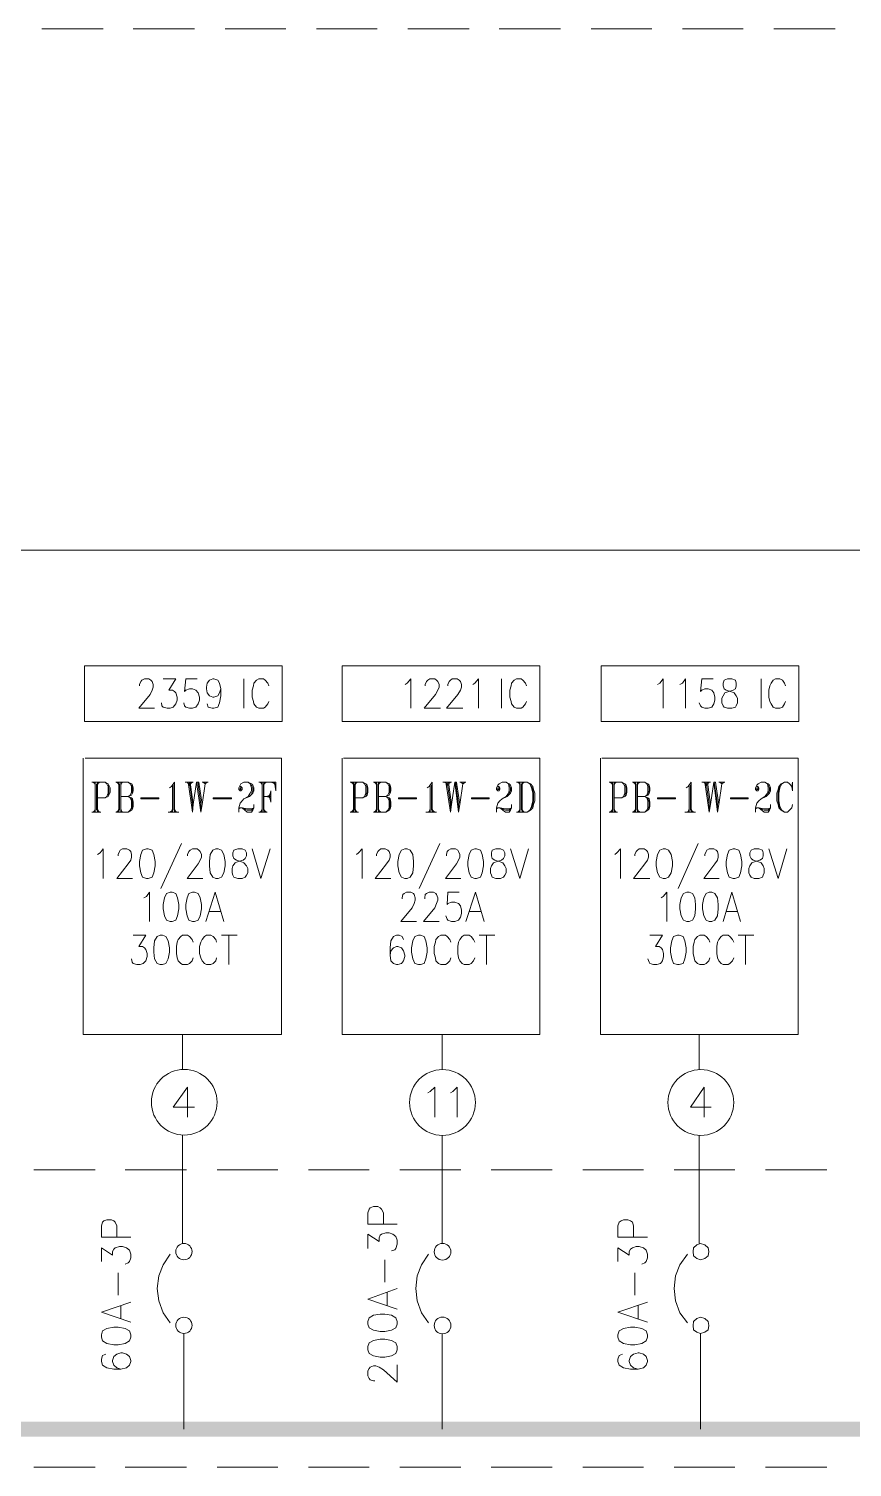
# Model space of a CAD drawing. Header units: inches. Extents: x 0.9 to 46, y 0.8 to 32.4.
# Drawn here: x 9.508 to 11.702, y 10.31 to 14.145 of the extents above; entities that cross this region are included whole.
import ezdxf

# ---------------------------------------------------------------- set-up
doc = ezdxf.new("R2010")
doc.units = ezdxf.units.IN
doc.header["$MEASUREMENT"] = 0
doc.layers.add('PDF_Geometry', color=7, linetype='Continuous')
doc.layers.add('PDF_Solid Fills', color=7, linetype='Continuous')

msp = doc.modelspace()

# ---------------------------------------------------------------- linework, layer by layer
at = {"layer": 'PDF_Geometry', "lineweight": 9}
for points in [[(9.7065, 14.1448), (9.5432, 14.1448)], [(9.9498, 14.1448), (9.7865, 14.1448)], [(10.1931, 14.1448), (10.0315, 14.1448)], [(10.4365, 14.1448), (10.2748, 14.1448)], [(10.6815, 14.1448), (10.5181, 14.1448)], [(10.9248, 14.1448), (10.7615, 14.1448)], [(11.1681, 14.1448), (11.0065, 14.1448)], [(11.4115, 14.1448), (11.2498, 14.1448)], [(11.6565, 14.1448), (11.4931, 14.1448)], [(9.8032, 12.3931), (9.8032, 12.3965), (9.8065, 12.4048), (9.8098, 12.4081), (9.8165, 12.4114), (9.8282, 12.4114), (9.8331, 12.4081), (9.8365, 12.4048), (9.8398, 12.3965), (9.8398, 12.3898), (9.8365, 12.3815), (9.8315, 12.3698), (9.8015, 12.3331), (9.8432, 12.3331)], [(9.8665, 12.4114), (9.8998, 12.4114), (9.8815, 12.3815), (9.8915, 12.3815), (9.8965, 12.3781), (9.8998, 12.3748), (9.9031, 12.3631), (9.9031, 12.3548), (9.8998, 12.3448), (9.8932, 12.3364), (9.8848, 12.3331), (9.8765, 12.3331), (9.8665, 12.3364), (9.8631, 12.3398), (9.8615, 12.3481)], [(9.9565, 12.4114), (9.9265, 12.4114), (9.9232, 12.3781), (9.9265, 12.3815), (9.9365, 12.3848), (9.9448, 12.3848), (9.9531, 12.3815), (9.9598, 12.3748), (9.9632, 12.3631), (9.9632, 12.3548), (9.9598, 12.3448), (9.9531, 12.3364), (9.9448, 12.3331), (9.9365, 12.3331), (9.9265, 12.3364), (9.9232, 12.3398), (9.9215, 12.3481)], [(10.0198, 12.3848), (10.0165, 12.3748), (10.0115, 12.3664), (10.0015, 12.3631), (9.9982, 12.3631), (9.9898, 12.3664), (9.9832, 12.3748), (9.9815, 12.3848), (9.9815, 12.3898), (9.9832, 12.3998), (9.9898, 12.4081), (9.9982, 12.4114), (10.0015, 12.4114), (10.0115, 12.4081), (10.0165, 12.3998), (10.0198, 12.3848), (10.0198, 12.3664), (10.0165, 12.3481), (10.0115, 12.3364), (10.0015, 12.3331), (9.9965, 12.3331), (9.9865, 12.3364), (9.9832, 12.3448)], [(10.0815, 12.4114), (10.0815, 12.3331)], [(10.1482, 12.3931), (10.1448, 12.3998), (10.1382, 12.4081), (10.1332, 12.4114), (10.1215, 12.4114), (10.1148, 12.4081), (10.1081, 12.3998), (10.1065, 12.3931), (10.1032, 12.3815), (10.1032, 12.3631), (10.1065, 12.3514), (10.1081, 12.3448), (10.1148, 12.3364), (10.1215, 12.3331), (10.1332, 12.3331), (10.1382, 12.3364), (10.1448, 12.3448), (10.1482, 12.3514)], [(10.5115, 12.3965), (10.5165, 12.3998), (10.5265, 12.4114), (10.5265, 12.3331)], [(10.5648, 12.3931), (10.5648, 12.3965), (10.5681, 12.4048), (10.5715, 12.4081), (10.5765, 12.4114), (10.5898, 12.4114), (10.5948, 12.4081), (10.5981, 12.4048), (10.6015, 12.3965), (10.6015, 12.3898), (10.5981, 12.3815), (10.5915, 12.3698), (10.5615, 12.3331), (10.6048, 12.3331)], [(10.6248, 12.3931), (10.6248, 12.3965), (10.6281, 12.4048), (10.6315, 12.4081), (10.6365, 12.4114), (10.6498, 12.4114), (10.6548, 12.4081), (10.6581, 12.4048), (10.6615, 12.3965), (10.6615, 12.3898), (10.6581, 12.3815), (10.6515, 12.3698), (10.6215, 12.3331), (10.6648, 12.3331)], [(10.6915, 12.3965), (10.6965, 12.3998), (10.7065, 12.4114), (10.7065, 12.3331)], [(10.7681, 12.4114), (10.7681, 12.3331)], [(10.8348, 12.3931), (10.8315, 12.3998), (10.8248, 12.4081), (10.8198, 12.4114), (10.8081, 12.4114), (10.8015, 12.4081), (10.7948, 12.3998), (10.7931, 12.3931), (10.7898, 12.3815), (10.7898, 12.3631), (10.7931, 12.3514), (10.7948, 12.3448), (10.8015, 12.3364), (10.8081, 12.3331), (10.8198, 12.3331), (10.8248, 12.3364), (10.8315, 12.3448), (10.8348, 12.3514)], [(11.1831, 12.3965), (11.1898, 12.3998), (11.1981, 12.4114), (11.1981, 12.3331)], [(11.2431, 12.3965), (11.2498, 12.3998), (11.2581, 12.4114), (11.2581, 12.3331)], [(11.3315, 12.4114), (11.3014, 12.4114), (11.2981, 12.3781), (11.3014, 12.3815), (11.3098, 12.3848), (11.3181, 12.3848), (11.3281, 12.3815), (11.3331, 12.3748), (11.3364, 12.3631), (11.3364, 12.3548), (11.3331, 12.3448), (11.3281, 12.3364), (11.3181, 12.3331), (11.3098, 12.3331), (11.3014, 12.3364), (11.2981, 12.3398), (11.2948, 12.3481)], [(11.4598, 12.4114), (11.4598, 12.3331)], [(11.5248, 12.3931), (11.5215, 12.3998), (11.5165, 12.4081), (11.5098, 12.4114), (11.4981, 12.4114), (11.4915, 12.4081), (11.4865, 12.3998), (11.4831, 12.3931), (11.4798, 12.3815), (11.4798, 12.3631), (11.4831, 12.3514), (11.4865, 12.3448), (11.4915, 12.3364), (11.4981, 12.3331), (11.5098, 12.3331), (11.5165, 12.3364), (11.5215, 12.3448), (11.5248, 12.3514)], [(9.6532, 12.1998), (9.6532, 11.4631), (10.1815, 11.4631), (10.1815, 12.1998), (9.6581, 12.1998)], [(10.3432, 12.1998), (10.3432, 11.4631), (10.8698, 11.4631), (10.8698, 12.1998), (10.3465, 12.1998)], [(11.0315, 12.1998), (11.0315, 11.4631), (11.5581, 11.4631), (11.5581, 12.1998), (11.0348, 12.1998)], [(9.6765, 12.1365), (9.7115, 12.1365), (9.7198, 12.1314), (9.7215, 12.1281), (9.7248, 12.1215), (9.7248, 12.1098), (9.7215, 12.1015), (9.7198, 12.0981), (9.7115, 12.0948), (9.6915, 12.0948)], [(9.6798, 12.1365), (9.6848, 12.1314)], [(9.6832, 12.1365), (9.6848, 12.1281)], [(9.6848, 12.1365), (9.6848, 12.0564)], [(9.6882, 12.1314), (9.6882, 12.0614)], [(9.6915, 12.1365), (9.6915, 12.0564)], [(9.6948, 12.1365), (9.6915, 12.1281)], [(9.6965, 12.1365), (9.6915, 12.1314)], [(9.7115, 12.1365), (9.7165, 12.1314), (9.7198, 12.1248), (9.7198, 12.1065), (9.7165, 12.0981), (9.7115, 12.0948)], [(9.7198, 12.1281), (9.7215, 12.1215), (9.7215, 12.1098), (9.7198, 12.1015)], [(9.7398, 12.1365), (9.7732, 12.1365), (9.7815, 12.1314), (9.7848, 12.1281), (9.7865, 12.1215), (9.7865, 12.1131), (9.7848, 12.1065), (9.7815, 12.1015), (9.7732, 12.0981), (9.7815, 12.0948), (9.7848, 12.0915), (9.7865, 12.0831), (9.7865, 12.0715), (9.7848, 12.0648), (9.7815, 12.0614), (9.7732, 12.0564), (9.7398, 12.0564)], [(9.7415, 12.1365), (9.7481, 12.1314)], [(9.7448, 12.1365), (9.7481, 12.1281)], [(9.7481, 12.1365), (9.7481, 12.0564)], [(9.7498, 12.1314), (9.7498, 12.0614)], [(9.7532, 12.1365), (9.7532, 12.0564)], [(9.7732, 12.1365), (9.7781, 12.1314), (9.7815, 12.1248), (9.7815, 12.1098), (9.7781, 12.1015), (9.7732, 12.0981), (9.7532, 12.0981)], [(9.7565, 12.1365), (9.7532, 12.1281)], [(9.7582, 12.1365), (9.7532, 12.1314)], [(9.7815, 12.1281), (9.7848, 12.1215), (9.7848, 12.1131), (9.7815, 12.1065)], [(9.8965, 12.0564), (9.8965, 12.1365), (9.8882, 12.1248), (9.8831, 12.1215)], [(9.8915, 12.1281), (9.8915, 12.0564)], [(9.8932, 12.1281), (9.8932, 12.0614)], [(9.9248, 12.1365), (9.9465, 12.1365)], [(9.9282, 12.1365), (9.9365, 12.1314)], [(9.9298, 12.1365), (9.9365, 12.1281)], [(9.9332, 12.1365), (9.9448, 12.0564), (9.9448, 12.0764), (9.9365, 12.1365)], [(9.9381, 12.1365), (9.9465, 12.0764), (9.9548, 12.1365), (9.9665, 12.0564), (9.9665, 12.0764), (9.9582, 12.1365)], [(9.9415, 12.1365), (9.9381, 12.1281)], [(9.9448, 12.1365), (9.9381, 12.1314)], [(9.9548, 12.1365), (9.9615, 12.1365), (9.9698, 12.0764), (9.9782, 12.1314)], [(9.9698, 12.1365), (9.9865, 12.1365)], [(9.9731, 12.1365), (9.9782, 12.1314), (9.9832, 12.1365)], [(10.0715, 12.1248), (10.0731, 12.1248), (10.0765, 12.1215), (10.0765, 12.1164), (10.0731, 12.1131), (10.0715, 12.1131), (10.0682, 12.1164), (10.0682, 12.1215), (10.0715, 12.1281), (10.0731, 12.1314), (10.0815, 12.1365), (10.0931, 12.1365), (10.1015, 12.1314), (10.1048, 12.1281), (10.1081, 12.1215), (10.1081, 12.1131), (10.1048, 12.1065), (10.0965, 12.0981), (10.0815, 12.0915), (10.0765, 12.0865), (10.0715, 12.0798), (10.0682, 12.0681), (10.0682, 12.0564)], [(10.0931, 12.1365), (10.0982, 12.1314), (10.1015, 12.1215), (10.1015, 12.1131), (10.0982, 12.1065), (10.0931, 12.0981), (10.0815, 12.0915)], [(10.1015, 12.1281), (10.1048, 12.1215), (10.1048, 12.1131), (10.1015, 12.1065)], [(10.1215, 12.1365), (10.1665, 12.1365), (10.1665, 12.1131), (10.1631, 12.1365)], [(10.1248, 12.1365), (10.1298, 12.1314)], [(10.1265, 12.1365), (10.1298, 12.1281)], [(10.1298, 12.1365), (10.1298, 12.0564)], [(10.1332, 12.1314), (10.1332, 12.0614)], [(10.1348, 12.1365), (10.1348, 12.0564)], [(10.1382, 12.1365), (10.1348, 12.1281)], [(10.1415, 12.1365), (10.1348, 12.1314)], [(10.1532, 12.1365), (10.1665, 12.1314)], [(10.1581, 12.1365), (10.1665, 12.1281)], [(10.1615, 12.1365), (10.1665, 12.1248)], [(10.3648, 12.1365), (10.3981, 12.1365), (10.4065, 12.1314), (10.4098, 12.1281), (10.4115, 12.1215), (10.4115, 12.1098), (10.4098, 12.1015), (10.4065, 12.0981), (10.3981, 12.0948), (10.3781, 12.0948)], [(10.3665, 12.1365), (10.3732, 12.1314)], [(10.3698, 12.1365), (10.3732, 12.1281)], [(10.3732, 12.1365), (10.3732, 12.0564)], [(10.3748, 12.1314), (10.3748, 12.0614)], [(10.3781, 12.1365), (10.3781, 12.0564)], [(10.3815, 12.1365), (10.3781, 12.1281)], [(10.3831, 12.1365), (10.3781, 12.1314)], [(10.3981, 12.1365), (10.4031, 12.1314), (10.4065, 12.1248), (10.4065, 12.1065), (10.4031, 12.0981), (10.3981, 12.0948)], [(10.4065, 12.1281), (10.4098, 12.1215), (10.4098, 12.1098), (10.4065, 12.1015)], [(10.4265, 12.1365), (10.4598, 12.1365), (10.4681, 12.1314), (10.4715, 12.1281), (10.4731, 12.1215), (10.4731, 12.1131), (10.4715, 12.1065), (10.4681, 12.1015), (10.4598, 12.0981), (10.4681, 12.0948), (10.4715, 12.0915), (10.4731, 12.0831), (10.4731, 12.0715), (10.4715, 12.0648), (10.4681, 12.0614), (10.4598, 12.0564), (10.4265, 12.0564)], [(10.4282, 12.1365), (10.4348, 12.1314)], [(10.4315, 12.1365), (10.4348, 12.1281)], [(10.4348, 12.1365), (10.4348, 12.0564)], [(10.4381, 12.1314), (10.4381, 12.0614)], [(10.4398, 12.1365), (10.4398, 12.0564)], [(10.4598, 12.1365), (10.4648, 12.1314), (10.4681, 12.1248), (10.4681, 12.1098), (10.4648, 12.1015), (10.4598, 12.0981), (10.4398, 12.0981)], [(10.4432, 12.1365), (10.4398, 12.1281)], [(10.4465, 12.1365), (10.4398, 12.1314)], [(10.4681, 12.1281), (10.4715, 12.1215), (10.4715, 12.1131), (10.4681, 12.1065)], [(10.5832, 12.0564), (10.5832, 12.1365), (10.5748, 12.1248), (10.5698, 12.1215)], [(10.5781, 12.1281), (10.5781, 12.0564)], [(10.5815, 12.1281), (10.5815, 12.0614)], [(10.6115, 12.1365), (10.6348, 12.1365)], [(10.6148, 12.1365), (10.6231, 12.1314)], [(10.6182, 12.1365), (10.6231, 12.1281)], [(10.6198, 12.1365), (10.6315, 12.0564), (10.6315, 12.0764), (10.6231, 12.1365)], [(10.6265, 12.1365), (10.6348, 12.0764), (10.6431, 12.1365), (10.6532, 12.0564), (10.6532, 12.0764), (10.6448, 12.1365)], [(10.6281, 12.1365), (10.6265, 12.1281)], [(10.6315, 12.1365), (10.6265, 12.1314)], [(10.6431, 12.1365), (10.6481, 12.1365), (10.6565, 12.0764), (10.6648, 12.1314)], [(10.6565, 12.1365), (10.6731, 12.1365)], [(10.6598, 12.1365), (10.6648, 12.1314), (10.6715, 12.1365)], [(10.7582, 12.1248), (10.7615, 12.1248), (10.7631, 12.1215), (10.7631, 12.1164), (10.7615, 12.1131), (10.7582, 12.1131), (10.7548, 12.1164), (10.7548, 12.1215), (10.7582, 12.1281), (10.7615, 12.1314), (10.7698, 12.1365), (10.7798, 12.1365), (10.7881, 12.1314), (10.7915, 12.1281), (10.7948, 12.1215), (10.7948, 12.1131), (10.7915, 12.1065), (10.7831, 12.0981), (10.7698, 12.0915), (10.7631, 12.0865), (10.7582, 12.0798), (10.7548, 12.0681), (10.7548, 12.0564)], [(10.7798, 12.1365), (10.7865, 12.1314), (10.7881, 12.1215), (10.7881, 12.1131), (10.7865, 12.1065), (10.7798, 12.0981), (10.7698, 12.0915)], [(10.7881, 12.1281), (10.7915, 12.1215), (10.7915, 12.1131), (10.7881, 12.1065)], [(10.8081, 12.1365), (10.8365, 12.1365), (10.8448, 12.1314), (10.8515, 12.1248), (10.8531, 12.1164), (10.8565, 12.1065), (10.8565, 12.0865), (10.8531, 12.0764), (10.8515, 12.0681), (10.8448, 12.0614), (10.8365, 12.0564), (10.8081, 12.0564)], [(10.8115, 12.1365), (10.8165, 12.1314)], [(10.8148, 12.1365), (10.8165, 12.1281)], [(10.8165, 12.1365), (10.8165, 12.0564)], [(10.8198, 12.1314), (10.8198, 12.0614)], [(10.8231, 12.1365), (10.8231, 12.0564)], [(10.8248, 12.1365), (10.8231, 12.1281)], [(10.8281, 12.1365), (10.8231, 12.1314)], [(10.8365, 12.1365), (10.8432, 12.1314), (10.8481, 12.1215), (10.8515, 12.1065), (10.8515, 12.0865), (10.8481, 12.0715), (10.8432, 12.0614), (10.8365, 12.0564)], [(10.8481, 12.1248), (10.8515, 12.1164), (10.8531, 12.1065), (10.8531, 12.0865), (10.8515, 12.0764), (10.8481, 12.0681)], [(11.0548, 12.1365), (11.0881, 12.1365), (11.0965, 12.1314), (11.0998, 12.1281), (11.1015, 12.1215), (11.1015, 12.1098), (11.0998, 12.1015), (11.0965, 12.0981), (11.0881, 12.0948), (11.0682, 12.0948)], [(11.0565, 12.1365), (11.0631, 12.1314)], [(11.0598, 12.1365), (11.0631, 12.1281)], [(11.0631, 12.1365), (11.0631, 12.0564)], [(11.0648, 12.1314), (11.0648, 12.0614)], [(11.0682, 12.1365), (11.0682, 12.0564)], [(11.0715, 12.1365), (11.0682, 12.1281)], [(11.0731, 12.1365), (11.0682, 12.1314)], [(11.0881, 12.1365), (11.0931, 12.1314), (11.0965, 12.1248), (11.0965, 12.1065), (11.0931, 12.0981), (11.0881, 12.0948)], [(11.0965, 12.1281), (11.0998, 12.1215), (11.0998, 12.1098), (11.0965, 12.1015)], [(11.1165, 12.1365), (11.1498, 12.1365), (11.1581, 12.1314), (11.1615, 12.1281), (11.1631, 12.1215), (11.1631, 12.1131), (11.1615, 12.1065), (11.1581, 12.1015), (11.1498, 12.0981), (11.1581, 12.0948), (11.1615, 12.0915), (11.1631, 12.0831), (11.1631, 12.0715), (11.1615, 12.0648), (11.1581, 12.0614), (11.1498, 12.0564), (11.1165, 12.0564)], [(11.1181, 12.1365), (11.1248, 12.1314)], [(11.1215, 12.1365), (11.1248, 12.1281)], [(11.1248, 12.1365), (11.1248, 12.0564)], [(11.1281, 12.1314), (11.1281, 12.0614)], [(11.1298, 12.1365), (11.1298, 12.0564)], [(11.1498, 12.1365), (11.1548, 12.1314), (11.1581, 12.1248), (11.1581, 12.1098), (11.1548, 12.1015), (11.1498, 12.0981), (11.1298, 12.0981)], [(11.1331, 12.1365), (11.1298, 12.1281)], [(11.1365, 12.1365), (11.1298, 12.1314)], [(11.1581, 12.1281), (11.1615, 12.1215), (11.1615, 12.1131), (11.1581, 12.1065)], [(11.2731, 12.0564), (11.2731, 12.1365), (11.2648, 12.1248), (11.2598, 12.1215)], [(11.2681, 12.1281), (11.2681, 12.0564)], [(11.2715, 12.1281), (11.2715, 12.0614)], [(11.3014, 12.1365), (11.3248, 12.1365)], [(11.3048, 12.1365), (11.3131, 12.1314)], [(11.3081, 12.1365), (11.3131, 12.1281)], [(11.3098, 12.1365), (11.3215, 12.0564), (11.3215, 12.0764), (11.3131, 12.1365)], [(11.3165, 12.1365), (11.3248, 12.0764), (11.3331, 12.1365), (11.3431, 12.0564), (11.3431, 12.0764), (11.3348, 12.1365)], [(11.3181, 12.1365), (11.3165, 12.1281)], [(11.3215, 12.1365), (11.3165, 12.1314)], [(11.3331, 12.1365), (11.3381, 12.1365), (11.3465, 12.0764), (11.3548, 12.1314)], [(11.3465, 12.1365), (11.3631, 12.1365)], [(11.3498, 12.1365), (11.3548, 12.1314), (11.3615, 12.1365)], [(11.4481, 12.1248), (11.4515, 12.1248), (11.4531, 12.1215), (11.4531, 12.1164), (11.4515, 12.1131), (11.4481, 12.1131), (11.4448, 12.1164), (11.4448, 12.1215), (11.4481, 12.1281), (11.4515, 12.1314), (11.4598, 12.1365), (11.4698, 12.1365), (11.4781, 12.1314), (11.4815, 12.1281), (11.4848, 12.1215), (11.4848, 12.1131), (11.4815, 12.1065), (11.4731, 12.0981), (11.4598, 12.0915), (11.4531, 12.0865), (11.4481, 12.0798), (11.4448, 12.0681), (11.4448, 12.0564)], [(11.4698, 12.1365), (11.4764, 12.1314), (11.4781, 12.1215), (11.4781, 12.1131), (11.4764, 12.1065), (11.4698, 12.0981), (11.4598, 12.0915)], [(11.4781, 12.1281), (11.4815, 12.1215), (11.4815, 12.1131), (11.4781, 12.1065)], [(11.5414, 12.1248), (11.5431, 12.1365), (11.5431, 12.1131), (11.5414, 12.1248), (11.5348, 12.1314), (11.5298, 12.1365), (11.5215, 12.1365), (11.5131, 12.1314), (11.5064, 12.1248), (11.5048, 12.1164), (11.5015, 12.1065), (11.5015, 12.0865), (11.5048, 12.0764), (11.5064, 12.0681), (11.5131, 12.0614), (11.5215, 12.0564), (11.5298, 12.0564), (11.5348, 12.0614), (11.5414, 12.0681), (11.5431, 12.0764)], [(11.5098, 12.1248), (11.5064, 12.1164), (11.5048, 12.1065), (11.5048, 12.0865), (11.5064, 12.0764), (11.5098, 12.0681)], [(11.5215, 12.1365), (11.5148, 12.1314), (11.5098, 12.1215), (11.5064, 12.1065), (11.5064, 12.0865), (11.5098, 12.0715), (11.5148, 12.0614), (11.5215, 12.0564)], [(9.7732, 12.0981), (9.7781, 12.0948), (9.7815, 12.0865), (9.7815, 12.0681), (9.7781, 12.0614), (9.7732, 12.0564)], [(9.7815, 12.0915), (9.7848, 12.0831), (9.7848, 12.0715), (9.7815, 12.0648)], [(10.1348, 12.0981), (10.1532, 12.0981)], [(10.1532, 12.1015), (10.1415, 12.0981), (10.1532, 12.0948)], [(10.1532, 12.1065), (10.1465, 12.0981), (10.1532, 12.0915)], [(10.4598, 12.0981), (10.4648, 12.0948), (10.4681, 12.0865), (10.4681, 12.0681), (10.4648, 12.0614), (10.4598, 12.0564)], [(10.4681, 12.0915), (10.4715, 12.0831), (10.4715, 12.0715), (10.4681, 12.0648)], [(11.1498, 12.0981), (11.1548, 12.0948), (11.1581, 12.0865), (11.1581, 12.0681), (11.1548, 12.0614), (11.1498, 12.0564)], [(11.1581, 12.0915), (11.1615, 12.0831), (11.1615, 12.0715), (11.1581, 12.0648)], [(9.6765, 12.0564), (9.6998, 12.0564)], [(9.6848, 12.0614), (9.6798, 12.0564)], [(9.6848, 12.0648), (9.6832, 12.0564)], [(9.6915, 12.0648), (9.6948, 12.0564)], [(9.6915, 12.0614), (9.6965, 12.0564)], [(9.7481, 12.0614), (9.7415, 12.0564)], [(9.7481, 12.0648), (9.7448, 12.0564)], [(9.7532, 12.0648), (9.7565, 12.0564)], [(9.7532, 12.0614), (9.7582, 12.0564)], [(9.8798, 12.0564), (9.9082, 12.0564)], [(9.8915, 12.0614), (9.8848, 12.0564)], [(9.8915, 12.0648), (9.8882, 12.0564)], [(9.8965, 12.0648), (9.8998, 12.0564)], [(9.8965, 12.0614), (9.9015, 12.0564)], [(9.9465, 12.0764), (9.9448, 12.0564)], [(9.9698, 12.0764), (9.9665, 12.0564)], [(10.0682, 12.0648), (10.0715, 12.0681), (10.0765, 12.0681), (10.0898, 12.0648), (10.1015, 12.0648), (10.1081, 12.0681)], [(10.1081, 12.0764), (10.1081, 12.0681), (10.1048, 12.0614), (10.1015, 12.0564), (10.0898, 12.0564), (10.0765, 12.0681), (10.0898, 12.0614), (10.1015, 12.0614), (10.1048, 12.0648)], [(10.1215, 12.0564), (10.1431, 12.0564)], [(10.1298, 12.0614), (10.1248, 12.0564)], [(10.1298, 12.0648), (10.1265, 12.0564)], [(10.1348, 12.0648), (10.1382, 12.0564)], [(10.1348, 12.0614), (10.1415, 12.0564)], [(10.3648, 12.0564), (10.3865, 12.0564)], [(10.3732, 12.0614), (10.3665, 12.0564)], [(10.3732, 12.0648), (10.3698, 12.0564)], [(10.3781, 12.0648), (10.3815, 12.0564)], [(10.3781, 12.0614), (10.3831, 12.0564)], [(10.4348, 12.0614), (10.4282, 12.0564)], [(10.4348, 12.0648), (10.4315, 12.0564)], [(10.4398, 12.0648), (10.4432, 12.0564)], [(10.4398, 12.0614), (10.4465, 12.0564)], [(10.5665, 12.0564), (10.5948, 12.0564)], [(10.5781, 12.0614), (10.5731, 12.0564)], [(10.5781, 12.0648), (10.5748, 12.0564)], [(10.5832, 12.0648), (10.5865, 12.0564)], [(10.5832, 12.0614), (10.5898, 12.0564)], [(10.6348, 12.0764), (10.6315, 12.0564)], [(10.6565, 12.0764), (10.6532, 12.0564)], [(10.7548, 12.0648), (10.7582, 12.0681), (10.7631, 12.0681), (10.7781, 12.0648), (10.7881, 12.0648), (10.7948, 12.0681)], [(10.7948, 12.0764), (10.7948, 12.0681), (10.7915, 12.0614), (10.7881, 12.0564), (10.7781, 12.0564), (10.7631, 12.0681), (10.7781, 12.0614), (10.7881, 12.0614), (10.7915, 12.0648)], [(10.8165, 12.0614), (10.8115, 12.0564)], [(10.8165, 12.0648), (10.8148, 12.0564)], [(10.8231, 12.0648), (10.8248, 12.0564)], [(10.8231, 12.0614), (10.8281, 12.0564)], [(11.0548, 12.0564), (11.0765, 12.0564)], [(11.0631, 12.0614), (11.0565, 12.0564)], [(11.0631, 12.0648), (11.0598, 12.0564)], [(11.0682, 12.0648), (11.0715, 12.0564)], [(11.0682, 12.0614), (11.0731, 12.0564)], [(11.1248, 12.0614), (11.1181, 12.0564)], [(11.1248, 12.0648), (11.1215, 12.0564)], [(11.1298, 12.0648), (11.1331, 12.0564)], [(11.1298, 12.0614), (11.1365, 12.0564)], [(11.2565, 12.0564), (11.2848, 12.0564)], [(11.2681, 12.0614), (11.2631, 12.0564)], [(11.2681, 12.0648), (11.2648, 12.0564)], [(11.2731, 12.0648), (11.2765, 12.0564)], [(11.2731, 12.0614), (11.2798, 12.0564)], [(11.3248, 12.0764), (11.3215, 12.0564)], [(11.3465, 12.0764), (11.3431, 12.0564)], [(11.4448, 12.0648), (11.4481, 12.0681), (11.4531, 12.0681), (11.4681, 12.0648), (11.4781, 12.0648), (11.4848, 12.0681)], [(11.4848, 12.0764), (11.4848, 12.0681), (11.4815, 12.0614), (11.4781, 12.0564), (11.4681, 12.0564), (11.4531, 12.0681), (11.4681, 12.0614), (11.4781, 12.0614), (11.4815, 12.0648)], [(9.9148, 11.9731), (9.8598, 11.8531)], [(10.6031, 11.9731), (10.5482, 11.8531)], [(11.2915, 11.9731), (11.2381, 11.8531)], [(9.6915, 11.9431), (9.6982, 11.9481), (9.7065, 11.9581), (9.7065, 11.8798)], [(9.7465, 11.9398), (9.7465, 11.9431), (9.7498, 11.9515), (9.7515, 11.9548), (9.7582, 11.9581), (9.7698, 11.9581), (9.7765, 11.9548), (9.7798, 11.9515), (9.7815, 11.9431), (9.7815, 11.9364), (9.7798, 11.9281), (9.7732, 11.9181), (9.7431, 11.8798), (9.7848, 11.8798)], [(9.9315, 11.9398), (9.9315, 11.9431), (9.9348, 11.9515), (9.9381, 11.9548), (9.9448, 11.9581), (9.9565, 11.9581), (9.9615, 11.9548), (9.9648, 11.9515), (9.9681, 11.9431), (9.9681, 11.9364), (9.9648, 11.9281), (9.9598, 11.9181), (9.9298, 11.8798), (9.9715, 11.8798)], [(10.1032, 11.9581), (10.1265, 11.8798), (10.1515, 11.9581)], [(10.3815, 11.9431), (10.3865, 11.9481), (10.3965, 11.9581), (10.3965, 11.8798)], [(10.4348, 11.9398), (10.4348, 11.9431), (10.4381, 11.9515), (10.4415, 11.9548), (10.4465, 11.9581), (10.4581, 11.9581), (10.4648, 11.9548), (10.4681, 11.9515), (10.4715, 11.9431), (10.4715, 11.9364), (10.4681, 11.9281), (10.4615, 11.9181), (10.4315, 11.8798), (10.4731, 11.8798)], [(10.6215, 11.9398), (10.6215, 11.9431), (10.6231, 11.9515), (10.6265, 11.9548), (10.6331, 11.9581), (10.6448, 11.9581), (10.6515, 11.9548), (10.6532, 11.9515), (10.6565, 11.9431), (10.6565, 11.9364), (10.6532, 11.9281), (10.6481, 11.9181), (10.6182, 11.8798), (10.6598, 11.8798)], [(10.7915, 11.9581), (10.8165, 11.8798), (10.8398, 11.9581)], [(11.0698, 11.9431), (11.0748, 11.9481), (11.0848, 11.9581), (11.0848, 11.8798)], [(11.1231, 11.9398), (11.1231, 11.9431), (11.1265, 11.9515), (11.1298, 11.9548), (11.1348, 11.9581), (11.1481, 11.9581), (11.1531, 11.9548), (11.1565, 11.9515), (11.1598, 11.9431), (11.1598, 11.9364), (11.1565, 11.9281), (11.1498, 11.9181), (11.1198, 11.8798), (11.1631, 11.8798)], [(11.3098, 11.9398), (11.3098, 11.9431), (11.3131, 11.9515), (11.3148, 11.9548), (11.3215, 11.9581), (11.3331, 11.9581), (11.3398, 11.9548), (11.3431, 11.9515), (11.3448, 11.9431), (11.3448, 11.9364), (11.3431, 11.9281), (11.3364, 11.9181), (11.3065, 11.8798), (11.3481, 11.8798)], [(11.4798, 11.9581), (11.5048, 11.8798), (11.5281, 11.9581)], [(9.8148, 11.8281), (9.8215, 11.8314), (9.8298, 11.8431), (9.8298, 11.7648)], [(9.9798, 11.7648), (10.0048, 11.8431), (10.0282, 11.7648)], [(10.5031, 11.8248), (10.5031, 11.8281), (10.5048, 11.8364), (10.5081, 11.8398), (10.5148, 11.8431), (10.5265, 11.8431), (10.5332, 11.8398), (10.5348, 11.8364), (10.5381, 11.8281), (10.5381, 11.8214), (10.5348, 11.8131), (10.5298, 11.8014), (10.4998, 11.7648), (10.5415, 11.7648)], [(10.5631, 11.8248), (10.5631, 11.8281), (10.5648, 11.8364), (10.5681, 11.8398), (10.5748, 11.8431), (10.5865, 11.8431), (10.5931, 11.8398), (10.5948, 11.8364), (10.5981, 11.8281), (10.5981, 11.8214), (10.5948, 11.8131), (10.5898, 11.8014), (10.5598, 11.7648), (10.6015, 11.7648)], [(10.6548, 11.8431), (10.6248, 11.8431), (10.6231, 11.8098), (10.6248, 11.8131), (10.6348, 11.8164), (10.6431, 11.8164), (10.6532, 11.8131), (10.6581, 11.8065), (10.6615, 11.7948), (10.6615, 11.7864), (10.6581, 11.7765), (10.6532, 11.7681), (10.6431, 11.7648), (10.6348, 11.7648), (10.6248, 11.7681), (10.6231, 11.7714), (10.6198, 11.7798)], [(10.6731, 11.7648), (10.6981, 11.8431), (10.7215, 11.7648)], [(11.1931, 11.8281), (11.1981, 11.8314), (11.2081, 11.8431), (11.2081, 11.7648)], [(11.3581, 11.7648), (11.3815, 11.8431), (11.4048, 11.7648)], [(9.9898, 11.7915), (10.0198, 11.7915)], [(10.6831, 11.7915), (10.7131, 11.7915)], [(11.3665, 11.7915), (11.3965, 11.7915)], [(9.7865, 11.7281), (9.8198, 11.7281), (9.8015, 11.6981), (9.8115, 11.6981), (9.8165, 11.6948), (9.8198, 11.6898), (9.8232, 11.6798), (9.8232, 11.6715), (9.8198, 11.6598), (9.8132, 11.6531), (9.8048, 11.6498), (9.7965, 11.6498), (9.7865, 11.6531), (9.7832, 11.6565), (9.7815, 11.6648)], [(9.9465, 11.7098), (9.9432, 11.7164), (9.9365, 11.7248), (9.9315, 11.7281), (9.9181, 11.7281), (9.9132, 11.7248), (9.9065, 11.7164), (9.9031, 11.7098), (9.9015, 11.6981), (9.9015, 11.6798), (9.9031, 11.6681), (9.9065, 11.6598), (9.9132, 11.6531), (9.9181, 11.6498), (9.9315, 11.6498), (9.9365, 11.6531), (9.9432, 11.6598), (9.9465, 11.6681)], [(10.0081, 11.7098), (10.0065, 11.7164), (9.9998, 11.7248), (9.9932, 11.7281), (9.9815, 11.7281), (9.9765, 11.7248), (9.9698, 11.7164), (9.9665, 11.7098), (9.9632, 11.6981), (9.9632, 11.6798), (9.9665, 11.6681), (9.9698, 11.6598), (9.9765, 11.6531), (9.9815, 11.6498), (9.9932, 11.6498), (9.9998, 11.6531), (10.0065, 11.6598), (10.0081, 11.6681)], [(10.0215, 11.7281), (10.0632, 11.7281)], [(10.0415, 11.7281), (10.0415, 11.6498)], [(10.5065, 11.7164), (10.5031, 11.7248), (10.4948, 11.7281), (10.4881, 11.7281), (10.4798, 11.7248), (10.4731, 11.7131), (10.4715, 11.6948), (10.4715, 11.6748), (10.4731, 11.6598), (10.4798, 11.6531), (10.4881, 11.6498), (10.4915, 11.6498), (10.5015, 11.6531), (10.5065, 11.6598), (10.5098, 11.6715), (10.5098, 11.6748), (10.5065, 11.6865), (10.5015, 11.6948), (10.4915, 11.6981), (10.4881, 11.6981), (10.4798, 11.6948), (10.4731, 11.6865), (10.4715, 11.6748)], [(10.6331, 11.7098), (10.6298, 11.7164), (10.6231, 11.7248), (10.6182, 11.7281), (10.6065, 11.7281), (10.5998, 11.7248), (10.5931, 11.7164), (10.5915, 11.7098), (10.5881, 11.6981), (10.5881, 11.6798), (10.5915, 11.6681), (10.5931, 11.6598), (10.5998, 11.6531), (10.6065, 11.6498), (10.6182, 11.6498), (10.6231, 11.6531), (10.6298, 11.6598), (10.6331, 11.6681)], [(10.6965, 11.7098), (10.6931, 11.7164), (10.6865, 11.7248), (10.6815, 11.7281), (10.6682, 11.7281), (10.6631, 11.7248), (10.6565, 11.7164), (10.6532, 11.7098), (10.6515, 11.6981), (10.6515, 11.6798), (10.6532, 11.6681), (10.6565, 11.6598), (10.6631, 11.6531), (10.6682, 11.6498), (10.6815, 11.6498), (10.6865, 11.6531), (10.6931, 11.6598), (10.6965, 11.6681)], [(10.7081, 11.7281), (10.7498, 11.7281)], [(10.7281, 11.7281), (10.7281, 11.6498)], [(11.1631, 11.7281), (11.1964, 11.7281), (11.1781, 11.6981), (11.1881, 11.6981), (11.1931, 11.6948), (11.1964, 11.6898), (11.1998, 11.6798), (11.1998, 11.6715), (11.1964, 11.6598), (11.1915, 11.6531), (11.1815, 11.6498), (11.1731, 11.6498), (11.1631, 11.6531), (11.1615, 11.6565), (11.1581, 11.6648)], [(11.3231, 11.7098), (11.3198, 11.7164), (11.3131, 11.7248), (11.3081, 11.7281), (11.2965, 11.7281), (11.2898, 11.7248), (11.2831, 11.7164), (11.2815, 11.7098), (11.2781, 11.6981), (11.2781, 11.6798), (11.2815, 11.6681), (11.2831, 11.6598), (11.2898, 11.6531), (11.2965, 11.6498), (11.3081, 11.6498), (11.3131, 11.6531), (11.3198, 11.6598), (11.3231, 11.6681)], [(11.3865, 11.7098), (11.3831, 11.7164), (11.3765, 11.7248), (11.3714, 11.7281), (11.3581, 11.7281), (11.3531, 11.7248), (11.3465, 11.7164), (11.3431, 11.7098), (11.3415, 11.6981), (11.3415, 11.6798), (11.3431, 11.6681), (11.3465, 11.6598), (11.3531, 11.6531), (11.3581, 11.6498), (11.3714, 11.6498), (11.3765, 11.6531), (11.3831, 11.6598), (11.3865, 11.6681)], [(11.3981, 11.7281), (11.4398, 11.7281)], [(11.4181, 11.7281), (11.4181, 11.6498)], [(9.9181, 11.3698), (9.9181, 11.4631)], [(10.6098, 11.3714), (10.6098, 11.4631)], [(11.2948, 11.3698), (11.2948, 11.4631)], [(9.9315, 11.2431), (9.9315, 11.3231), (9.8932, 11.2698), (9.9498, 11.2698)], [(10.5715, 11.3081), (10.5781, 11.3115), (10.5898, 11.3231), (10.5898, 11.2431)], [(10.6315, 11.3081), (10.6381, 11.3115), (10.6498, 11.3231), (10.6498, 11.2431)], [(11.3081, 11.2431), (11.3081, 11.3231), (11.2715, 11.2698), (11.3265, 11.2698)], [(9.9181, 10.9065), (9.9181, 11.1948)], [(10.6098, 10.9065), (10.6098, 11.1948)], [(11.2948, 10.9065), (11.2948, 11.1948)], [(9.5215, 11.1031), (9.6848, 11.1031)], [(9.7648, 11.1031), (9.9282, 11.1031)], [(10.0098, 11.1031), (10.1715, 11.1031)], [(10.2532, 11.1031), (10.4148, 11.1031)], [(10.4965, 11.1031), (10.6598, 11.1031)], [(10.7398, 11.1031), (10.9031, 11.1031)], [(10.9848, 11.1031), (11.1465, 11.1031)], [(11.2281, 11.1031), (11.3898, 11.1031)], [(11.4715, 11.1031), (11.6348, 11.1031)], [(9.7798, 10.9231), (9.7015, 10.9231), (9.7015, 10.9531), (9.7048, 10.9632), (9.7082, 10.9665), (9.7165, 10.9698), (9.7282, 10.9698), (9.7348, 10.9665), (9.7382, 10.9632), (9.7431, 10.9531), (9.7431, 10.9231)], [(10.4898, 10.9581), (10.4115, 10.9581), (10.4115, 10.9881), (10.4148, 10.9981), (10.4181, 11.0015), (10.4265, 11.0048), (10.4381, 11.0048), (10.4448, 11.0015), (10.4482, 10.9981), (10.4531, 10.9881), (10.4531, 10.9581)], [(11.1565, 10.9231), (11.0781, 10.9231), (11.0781, 10.9531), (11.0815, 10.9632), (11.0865, 10.9665), (11.0931, 10.9698), (11.1048, 10.9698), (11.1114, 10.9665), (11.1165, 10.9632), (11.1198, 10.9531), (11.1198, 10.9231)], [(10.4115, 10.8931), (10.4115, 10.9315), (10.4415, 10.9115), (10.4415, 10.9215), (10.4448, 10.9281), (10.4482, 10.9315), (10.4598, 10.9348), (10.4681, 10.9348), (10.4782, 10.9315), (10.4865, 10.9248), (10.4898, 10.9148), (10.4898, 10.9048), (10.4865, 10.8931), (10.4831, 10.8898), (10.4748, 10.8864)], [(9.7015, 10.8581), (9.7015, 10.8948), (9.7315, 10.8748), (9.7315, 10.8848), (9.7348, 10.8915), (9.7382, 10.8948), (9.7498, 10.8981), (9.7582, 10.8981), (9.7682, 10.8948), (9.7765, 10.8881), (9.7798, 10.8781), (9.7798, 10.8681), (9.7765, 10.8581), (9.7732, 10.8548), (9.7648, 10.8515)], [(11.0781, 10.8581), (11.0781, 10.8948), (11.1081, 10.8748), (11.1081, 10.8848), (11.1114, 10.8915), (11.1165, 10.8948), (11.1265, 10.8981), (11.1348, 10.8981), (11.1465, 10.8948), (11.1531, 10.8881), (11.1565, 10.8781), (11.1565, 10.8681), (11.1531, 10.8581), (11.1498, 10.8548), (11.1415, 10.8515)], [(9.8848, 10.8781), (9.8665, 10.8498), (9.8548, 10.8198), (9.8498, 10.7865), (9.8548, 10.7531), (9.8665, 10.7215), (9.8848, 10.6948)], [(10.4565, 10.8031), (10.4565, 10.8631)], [(10.5731, 10.8781), (10.5548, 10.8498), (10.5431, 10.8198), (10.5398, 10.7865), (10.5431, 10.7531), (10.5548, 10.7215), (10.5731, 10.6948)], [(11.2631, 10.8781), (11.2431, 10.8498), (11.2315, 10.8198), (11.2281, 10.7865), (11.2315, 10.7531), (11.2431, 10.7215), (11.2631, 10.6948)], [(9.7465, 10.7681), (9.7465, 10.8281)], [(11.1231, 10.7681), (11.1231, 10.8281)], [(10.4898, 10.7315), (10.4115, 10.7582), (10.4898, 10.7865)], [(10.4631, 10.7415), (10.4631, 10.7765)], [(9.7798, 10.6965), (9.7015, 10.7231), (9.7798, 10.7498)], [(9.7532, 10.7065), (9.7532, 10.7398)], [(11.1565, 10.6965), (11.0781, 10.7231), (11.1565, 10.7498)], [(11.1315, 10.7065), (11.1315, 10.7398)], [(9.9215, 10.6665), (9.9215, 10.4115)], [(10.6098, 10.6665), (10.6098, 10.4115)], [(11.2981, 10.6665), (11.2981, 10.4115)], [(9.7131, 10.6115), (9.7048, 10.6081), (9.7015, 10.5981), (9.7015, 10.5915), (9.7048, 10.5815), (9.7165, 10.5748), (9.7348, 10.5715), (9.7532, 10.5715), (9.7682, 10.5748), (9.7765, 10.5815), (9.7798, 10.5915), (9.7798, 10.5948), (9.7765, 10.6048), (9.7682, 10.6115), (9.7582, 10.6148), (9.7532, 10.6148), (9.7431, 10.6115), (9.7348, 10.6048), (9.7315, 10.5948), (9.7315, 10.5915), (9.7348, 10.5815), (9.7431, 10.5748), (9.7532, 10.5715)], [(11.0898, 10.6115), (11.0815, 10.6081), (11.0781, 10.5981), (11.0781, 10.5915), (11.0815, 10.5815), (11.0931, 10.5748), (11.1114, 10.5715), (11.1315, 10.5715), (11.1465, 10.5748), (11.1531, 10.5815), (11.1565, 10.5915), (11.1565, 10.5948), (11.1531, 10.6048), (11.1465, 10.6115), (11.1348, 10.6148), (11.1315, 10.6148), (11.1198, 10.6115), (11.1114, 10.6048), (11.1081, 10.5948), (11.1081, 10.5915), (11.1114, 10.5815), (11.1198, 10.5748), (11.1315, 10.5715)], [(10.4298, 10.5398), (10.4265, 10.5398), (10.4181, 10.5431), (10.4148, 10.5465), (10.4115, 10.5531), (10.4115, 10.5665), (10.4148, 10.5731), (10.4181, 10.5765), (10.4265, 10.5798), (10.4331, 10.5798), (10.4415, 10.5765), (10.4531, 10.5698), (10.4898, 10.5365), (10.4898, 10.5831)], [(9.6848, 10.3098), (9.5215, 10.3098)], [(9.9282, 10.3098), (9.7648, 10.3098)], [(10.1715, 10.3098), (10.0098, 10.3098)], [(10.4148, 10.3098), (10.2532, 10.3098)], [(10.6598, 10.3098), (10.4965, 10.3098)], [(10.9031, 10.3098), (10.7398, 10.3098)], [(11.1465, 10.3098), (10.9848, 10.3098)], [(11.3898, 10.3098), (11.2281, 10.3098)], [(11.6348, 10.3098), (11.4715, 10.3098)]]:
    msp.add_lwpolyline(points, dxfattribs=at)
at = {"layer": 'PDF_Geometry', "color": 8, "lineweight": 20, "true_color": 0x808080}
msp.add_lwpolyline([(41.7374, 12.7548), (2.7, 12.7548)], dxfattribs=at)
at = {"layer": 'PDF_Geometry', "lineweight": 9}
for points in [[(9.6565, 12.4464), (10.1832, 12.4464), (10.1832, 12.2981), (9.6565, 12.2981)], [(10.3432, 12.4464), (10.8698, 12.4464), (10.8698, 12.2981), (10.3432, 12.2981)], [(11.0331, 12.4464), (11.5598, 12.4464), (11.5598, 12.2981), (11.0331, 12.2981)], [(11.3698, 12.4114), (11.3615, 12.4081), (11.3581, 12.3998), (11.3581, 12.3931), (11.3615, 12.3848), (11.3665, 12.3815), (11.3781, 12.3781), (11.3881, 12.3748), (11.3931, 12.3664), (11.3965, 12.3598), (11.3965, 12.3481), (11.3931, 12.3398), (11.3915, 12.3364), (11.3815, 12.3331), (11.3698, 12.3331), (11.3615, 12.3364), (11.3581, 12.3398), (11.3548, 12.3481), (11.3548, 12.3598), (11.3581, 12.3664), (11.3631, 12.3748), (11.3731, 12.3781), (11.3848, 12.3815), (11.3915, 12.3848), (11.3931, 12.3931), (11.3931, 12.3998), (11.3915, 12.4081), (11.3815, 12.4114)], [(10.0715, 12.1164), (10.0732, 12.1164), (10.0732, 12.1215), (10.0715, 12.1215)], [(10.7582, 12.1164), (10.7615, 12.1164), (10.7615, 12.1215), (10.7582, 12.1215)], [(11.4481, 12.1164), (11.4514, 12.1164), (11.4514, 12.1215), (11.4481, 12.1215)], [(9.8548, 12.0915), (9.8065, 12.0915), (9.8065, 12.0948), (9.8548, 12.0948)], [(10.0482, 12.0915), (9.9998, 12.0915), (9.9998, 12.0948), (10.0482, 12.0948)], [(10.1532, 12.0831), (10.1498, 12.0981), (10.1532, 12.1131)], [(10.5415, 12.0915), (10.4931, 12.0915), (10.4931, 12.0948), (10.5415, 12.0948)], [(10.7348, 12.0915), (10.6881, 12.0915), (10.6881, 12.0948), (10.7348, 12.0948)], [(11.2315, 12.0915), (11.1831, 12.0915), (11.1831, 12.0948), (11.2315, 12.0948)], [(11.4248, 12.0915), (11.3781, 12.0915), (11.3781, 12.0948), (11.4248, 12.0948)], [(9.8215, 11.9581), (9.8115, 11.9548), (9.8065, 11.9431), (9.8032, 11.9248), (9.8032, 11.9131), (9.8065, 11.8948), (9.8115, 11.8831), (9.8215, 11.8798), (9.8265, 11.8798), (9.8365, 11.8831), (9.8415, 11.8948), (9.8448, 11.9131), (9.8448, 11.9248), (9.8415, 11.9431), (9.8365, 11.9548), (9.8265, 11.9581)], [(10.0065, 11.9581), (9.9982, 11.9548), (9.9915, 11.9431), (9.9898, 11.9248), (9.9898, 11.9131), (9.9915, 11.8948), (9.9982, 11.8831), (10.0065, 11.8798), (10.0132, 11.8798), (10.0215, 11.8831), (10.0282, 11.8948), (10.0315, 11.9131), (10.0315, 11.9248), (10.0282, 11.9431), (10.0215, 11.9548), (10.0132, 11.9581)], [(10.0648, 11.9581), (10.0548, 11.9548), (10.0515, 11.9481), (10.0515, 11.9398), (10.0548, 11.9331), (10.0615, 11.9281), (10.0731, 11.9248), (10.0815, 11.9214), (10.0881, 11.9131), (10.0915, 11.9064), (10.0915, 11.8948), (10.0881, 11.8881), (10.0848, 11.8831), (10.0765, 11.8798), (10.0648, 11.8798), (10.0548, 11.8831), (10.0515, 11.8881), (10.0498, 11.8948), (10.0498, 11.9064), (10.0515, 11.9131), (10.0581, 11.9214), (10.0665, 11.9248), (10.0798, 11.9281), (10.0848, 11.9331), (10.0881, 11.9398), (10.0881, 11.9481), (10.0848, 11.9548), (10.0765, 11.9581)], [(10.5098, 11.9581), (10.5015, 11.9548), (10.4948, 11.9431), (10.4915, 11.9248), (10.4915, 11.9131), (10.4948, 11.8948), (10.5015, 11.8831), (10.5098, 11.8798), (10.5165, 11.8798), (10.5248, 11.8831), (10.5315, 11.8948), (10.5332, 11.9131), (10.5332, 11.9248), (10.5315, 11.9431), (10.5248, 11.9548), (10.5165, 11.9581)], [(10.6965, 11.9581), (10.6865, 11.9548), (10.6815, 11.9431), (10.6781, 11.9248), (10.6781, 11.9131), (10.6815, 11.8948), (10.6865, 11.8831), (10.6965, 11.8798), (10.7015, 11.8798), (10.7115, 11.8831), (10.7165, 11.8948), (10.7198, 11.9131), (10.7198, 11.9248), (10.7165, 11.9431), (10.7115, 11.9548), (10.7015, 11.9581)], [(10.7531, 11.9581), (10.7431, 11.9548), (10.7415, 11.9481), (10.7415, 11.9398), (10.7431, 11.9331), (10.7498, 11.9281), (10.7615, 11.9248), (10.7715, 11.9214), (10.7765, 11.9131), (10.7798, 11.9064), (10.7798, 11.8948), (10.7765, 11.8881), (10.7731, 11.8831), (10.7648, 11.8798), (10.7531, 11.8798), (10.7431, 11.8831), (10.7415, 11.8881), (10.7382, 11.8948), (10.7382, 11.9064), (10.7415, 11.9131), (10.7465, 11.9214), (10.7565, 11.9248), (10.7681, 11.9281), (10.7731, 11.9331), (10.7765, 11.9398), (10.7765, 11.9481), (10.7731, 11.9548), (10.7648, 11.9581)], [(11.1981, 11.9581), (11.1898, 11.9548), (11.1831, 11.9431), (11.1798, 11.9248), (11.1798, 11.9131), (11.1831, 11.8948), (11.1898, 11.8831), (11.1981, 11.8798), (11.2048, 11.8798), (11.2131, 11.8831), (11.2198, 11.8948), (11.2231, 11.9131), (11.2231, 11.9248), (11.2198, 11.9431), (11.2131, 11.9548), (11.2048, 11.9581)], [(11.3848, 11.9581), (11.3748, 11.9548), (11.3698, 11.9431), (11.3665, 11.9248), (11.3665, 11.9131), (11.3698, 11.8948), (11.3748, 11.8831), (11.3848, 11.8798), (11.3898, 11.8798), (11.3998, 11.8831), (11.4048, 11.8948), (11.4081, 11.9131), (11.4081, 11.9248), (11.4048, 11.9431), (11.3998, 11.9548), (11.3898, 11.9581)], [(11.4414, 11.9581), (11.4331, 11.9548), (11.4298, 11.9481), (11.4298, 11.9398), (11.4331, 11.9331), (11.4381, 11.9281), (11.4498, 11.9248), (11.4598, 11.9214), (11.4648, 11.9131), (11.4681, 11.9064), (11.4681, 11.8948), (11.4648, 11.8881), (11.4631, 11.8831), (11.4531, 11.8798), (11.4414, 11.8798), (11.4331, 11.8831), (11.4298, 11.8881), (11.4265, 11.8948), (11.4265, 11.9064), (11.4298, 11.9131), (11.4348, 11.9214), (11.4448, 11.9248), (11.4564, 11.9281), (11.4631, 11.9331), (11.4648, 11.9398), (11.4648, 11.9481), (11.4631, 11.9548), (11.4531, 11.9581)], [(9.8848, 11.8431), (9.8748, 11.8398), (9.8698, 11.8281), (9.8665, 11.8098), (9.8665, 11.7981), (9.8698, 11.7798), (9.8748, 11.7681), (9.8848, 11.7648), (9.8898, 11.7648), (9.8998, 11.7681), (9.9048, 11.7798), (9.9082, 11.7981), (9.9082, 11.8098), (9.9048, 11.8281), (9.8998, 11.8398), (9.8898, 11.8431)], [(9.9448, 11.8431), (9.9348, 11.8398), (9.9298, 11.8281), (9.9265, 11.8098), (9.9265, 11.7981), (9.9298, 11.7798), (9.9348, 11.7681), (9.9448, 11.7648), (9.9498, 11.7648), (9.9598, 11.7681), (9.9648, 11.7798), (9.9681, 11.7981), (9.9681, 11.8098), (9.9648, 11.8281), (9.9598, 11.8398), (9.9498, 11.8431)], [(11.2615, 11.8431), (11.2531, 11.8398), (11.2465, 11.8281), (11.2431, 11.8098), (11.2431, 11.7981), (11.2465, 11.7798), (11.2531, 11.7681), (11.2615, 11.7648), (11.2681, 11.7648), (11.2765, 11.7681), (11.2831, 11.7798), (11.2848, 11.7981), (11.2848, 11.8098), (11.2831, 11.8281), (11.2765, 11.8398), (11.2681, 11.8431)], [(11.3215, 11.8431), (11.3131, 11.8398), (11.3065, 11.8281), (11.3031, 11.8098), (11.3031, 11.7981), (11.3065, 11.7798), (11.3131, 11.7681), (11.3215, 11.7648), (11.3281, 11.7648), (11.3364, 11.7681), (11.3431, 11.7798), (11.3448, 11.7981), (11.3448, 11.8098), (11.3431, 11.8281), (11.3364, 11.8398), (11.3281, 11.8431)], [(9.8582, 11.7281), (9.8498, 11.7248), (9.8432, 11.7131), (9.8415, 11.6948), (9.8415, 11.6831), (9.8432, 11.6648), (9.8498, 11.6531), (9.8582, 11.6498), (9.8648, 11.6498), (9.8732, 11.6531), (9.8798, 11.6648), (9.8831, 11.6831), (9.8831, 11.6948), (9.8798, 11.7131), (9.8732, 11.7248), (9.8648, 11.7281)], [(10.5465, 11.7281), (10.5365, 11.7248), (10.5315, 11.7131), (10.5281, 11.6948), (10.5281, 11.6831), (10.5315, 11.6648), (10.5365, 11.6531), (10.5465, 11.6498), (10.5515, 11.6498), (10.5615, 11.6531), (10.5665, 11.6648), (10.5698, 11.6831), (10.5698, 11.6948), (10.5665, 11.7131), (10.5615, 11.7248), (10.5515, 11.7281)], [(11.2365, 11.7281), (11.2265, 11.7248), (11.2215, 11.7131), (11.2181, 11.6948), (11.2181, 11.6831), (11.2215, 11.6648), (11.2265, 11.6531), (11.2365, 11.6498), (11.2415, 11.6498), (11.2515, 11.6531), (11.2565, 11.6648), (11.2598, 11.6831), (11.2598, 11.6948), (11.2565, 11.7131), (11.2515, 11.7248), (11.2415, 11.7281)], [(11.2981, 10.9065), (11.2881, 10.9031), (11.2798, 10.8948), (11.2781, 10.8848), (11.2798, 10.8731), (11.2881, 10.8665), (11.2981, 10.8631), (11.3098, 10.8665), (11.3181, 10.8731), (11.3198, 10.8848), (11.3181, 10.8948), (11.3098, 10.9031)], [(10.4115, 10.6915), (10.4148, 10.6815), (10.4265, 10.6748), (10.4448, 10.6715), (10.4565, 10.6715), (10.4748, 10.6748), (10.4865, 10.6815), (10.4898, 10.6915), (10.4898, 10.6981), (10.4865, 10.7081), (10.4748, 10.7148), (10.4565, 10.7181), (10.4448, 10.7181), (10.4265, 10.7148), (10.4148, 10.7081), (10.4115, 10.6981)], [(11.2981, 10.7098), (11.2881, 10.7065), (11.2798, 10.6981), (11.2781, 10.6881), (11.2798, 10.6765), (11.2881, 10.6698), (11.2981, 10.6665), (11.3098, 10.6698), (11.3181, 10.6765), (11.3198, 10.6881), (11.3181, 10.6981), (11.3098, 10.7065)], [(9.7015, 10.6565), (9.7048, 10.6465), (9.7165, 10.6398), (9.7348, 10.6365), (9.7465, 10.6365), (9.7648, 10.6398), (9.7765, 10.6465), (9.7798, 10.6565), (9.7798, 10.6631), (9.7765, 10.6731), (9.7648, 10.6798), (9.7465, 10.6831), (9.7348, 10.6831), (9.7165, 10.6798), (9.7048, 10.6731), (9.7015, 10.6631)], [(11.0781, 10.6565), (11.0815, 10.6465), (11.0931, 10.6398), (11.1114, 10.6365), (11.1231, 10.6365), (11.1415, 10.6398), (11.1531, 10.6465), (11.1565, 10.6565), (11.1565, 10.6631), (11.1531, 10.6731), (11.1415, 10.6798), (11.1231, 10.6831), (11.1114, 10.6831), (11.0931, 10.6798), (11.0815, 10.6731), (11.0781, 10.6631)], [(10.4115, 10.6231), (10.4148, 10.6131), (10.4265, 10.6065), (10.4448, 10.6031), (10.4565, 10.6031), (10.4748, 10.6065), (10.4865, 10.6131), (10.4898, 10.6231), (10.4898, 10.6315), (10.4865, 10.6415), (10.4748, 10.6481), (10.4565, 10.6515), (10.4448, 10.6515), (10.4265, 10.6481), (10.4148, 10.6415), (10.4115, 10.6315)]]:
    msp.add_lwpolyline(points, close=True, dxfattribs=at)
for centre, radius in [((9.9223, 11.2829), 0.0875), ((10.6105, 11.2821), 0.0877), ((11.2988, 11.2821), 0.0877), ((9.9215, 10.8847), 0.0217), ((10.6106, 10.8843), 0.0222), ((9.9215, 10.6881), 0.0217), ((10.6106, 10.6877), 0.0222)]:
    msp.add_circle(centre, radius, dxfattribs=at)
at = {"layer": 'PDF_Solid Fills', "color": 8, "lineweight": 9, "true_color": 0x808080, "transparency": 33554559}
for points in [[(14.4331, 10.3915), (14.4331, 10.4315), (2.5799, 10.3915)], [(14.4331, 10.4315), (2.5799, 10.3915), (2.5799, 10.4315)]]:
    msp.add_solid(points, dxfattribs=at)

doc.saveas('drawing.dxf')
